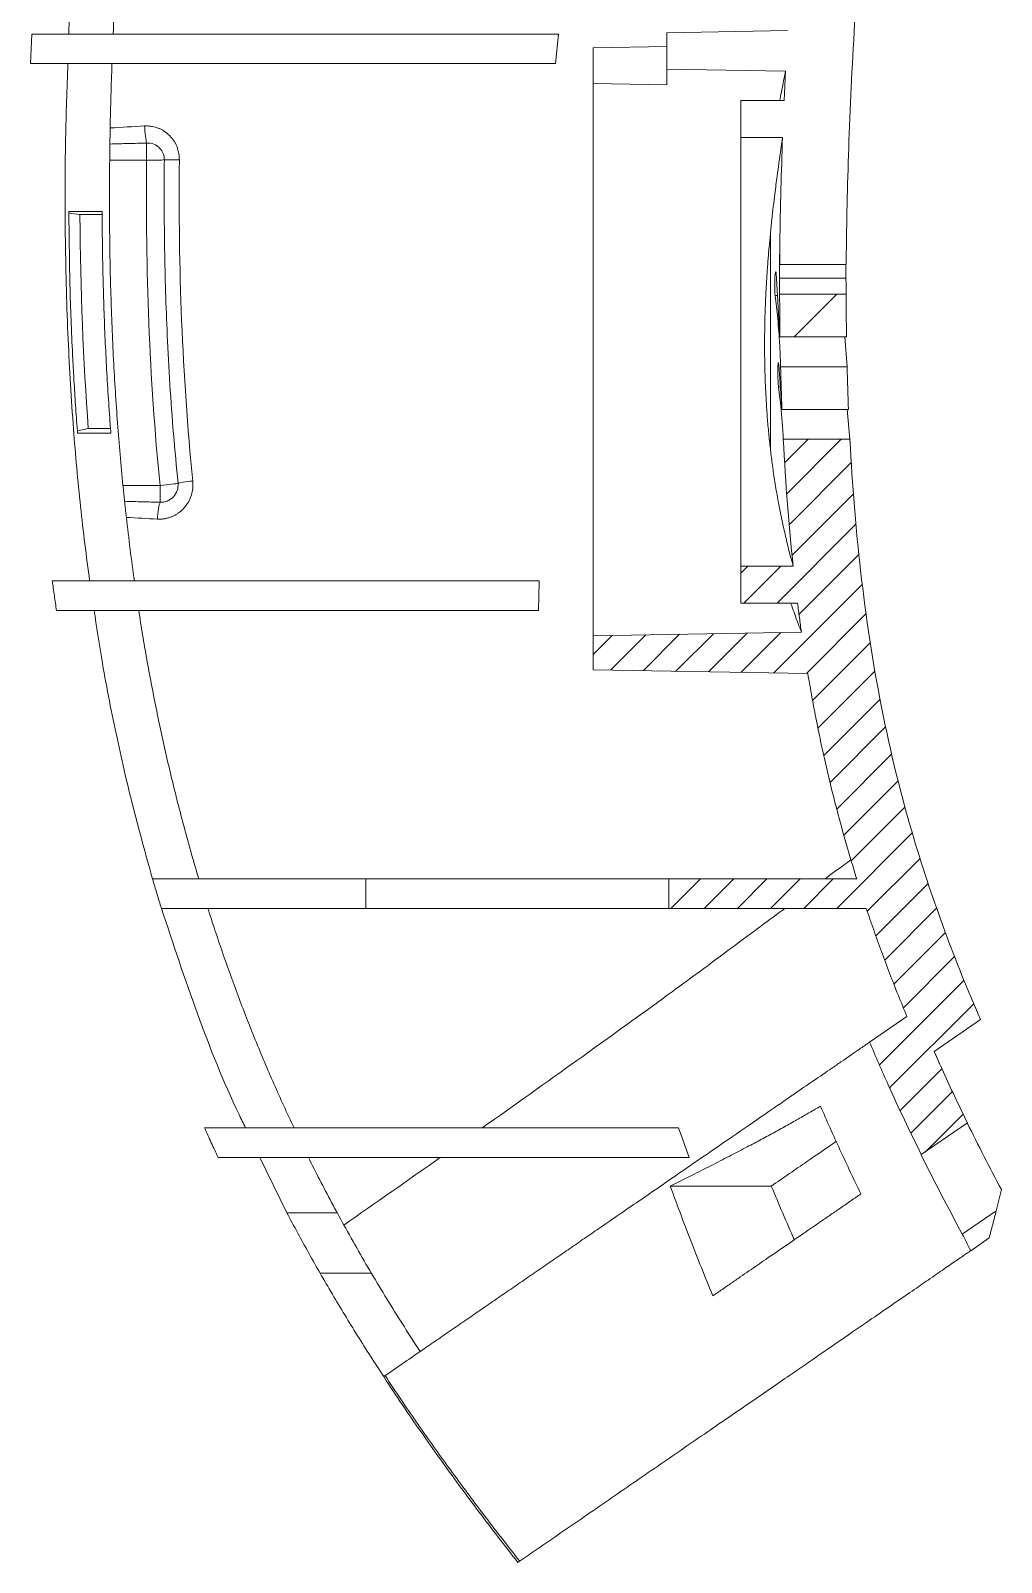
# Model space of a CAD drawing. Header units: inches. Extents: x 1631 to 3663, y 1126 to 1454.
# Drawn here: x 2324.76 to 2351.04, y 1245.87 to 1287.32 of the extents above; entities that cross this region are included whole.
import ezdxf

# ---------------------------------------------------------------- set-up
doc = ezdxf.new("R2010")
doc.units = ezdxf.units.IN
doc.header["$LTSCALE"] = 15

msp = doc.modelspace()

# ---------------------------------------------------------------- hatches: boundary and pattern name
at = {"linetype": 'Continuous', "lineweight": 0}
h = msp.add_hatch(dxfattribs=at)
h.set_pattern_fill('ANSI31', style=0)
h.set_pattern_definition([(45, (1333.3944, 778.8723), (-2.245064, 2.245064), [])])
edge = h.paths.add_edge_path(flags=0)
edge.add_spline(control_points=[(2345.035, 1280.184), (2345.035, 1279.791), (2345.039, 1279.406), (2345.044, 1279.029)], knot_values=[0, 0, 0, 0, 0.018403, 0.018403, 0.018403, 0.018403], weights=[1, 1, 1, 1], degree=3, periodic=0)
edge.add_line((2345.044, 1279.029), (2346.844, 1279.029))
edge.add_spline(control_points=[(2346.844, 1279.029), (2346.844, 1279.036), (2346.839, 1279.413), (2346.835, 1279.797), (2346.835, 1280.184)], knot_values=[0.275989, 0.275989, 0.275989, 0.275989, 0.276333, 0.294786, 0.294786, 0.294786, 0.294786], weights=[1, 1, 1, 1, 1], degree=3, periodic=0)
edge.add_line((2346.835, 1280.184), (2345.035, 1280.184))
h = msp.add_hatch(dxfattribs=at)
h.set_pattern_fill('ANSI31', color=4, scale=0.2, style=0)
edge = h.paths.add_edge_path(flags=0)
edge.add_line((2348.869, 1256.902), (2350.118, 1257.761))
edge.add_spline(control_points=[(2350.118, 1257.761), (2349.797, 1258.413), (2349.497, 1259.055), (2349.215, 1259.689)], knot_values=[0, 0, 0, 0, 1, 1, 1, 1], weights=[1, 1, 1, 1], degree=3, periodic=0)
edge.add_line((2349.215, 1259.689), (2350.473, 1260.555))
edge.add_spline(control_points=[(2350.473, 1260.555), (2349.779, 1262.144), (2349.182, 1263.746), (2348.688, 1265.396)], knot_values=[0.775108, 0.775108, 0.775108, 0.775108, 1, 1, 1, 1], weights=[1, 1, 1, 1], degree=3, periodic=0)
edge.add_spline(control_points=[(2348.688, 1265.396), (2348.322, 1266.618), (2347.74, 1268.993), (2347.209, 1272.499), (2347.002, 1275.001), (2346.936, 1276.258)], knot_values=[0, 0, 0, 0, 0.078952, 0.157904, 0.227433, 0.227433, 0.227433, 0.227433], weights=[1, 1, 1, 1, 1, 1], degree=3, periodic=0)
edge.add_line((2346.936, 1276.258), (2345.134, 1276.258))
edge.add_spline(control_points=[(2345.134, 1276.258), (2345.196, 1275.051), (2345.285, 1273.918), (2345.402, 1272.825)], knot_values=[0, 0, 0, 0, 0.064797, 0.064797, 0.064797, 0.064797], weights=[1, 1, 1, 1], degree=3, periodic=0)
edge.add_line((2345.402, 1272.825), (2343.983, 1272.825))
edge.add_line((2343.983, 1272.825), (2343.983, 1271.825))
edge.add_line((2343.983, 1271.825), (2345.519, 1271.825))
edge.add_spline(control_points=[(2345.519, 1271.825), (2345.552, 1271.56), (2345.588, 1271.298), (2345.624, 1271.04)], knot_values=[0, 0, 0, 0, 1, 1, 1, 1], weights=[1, 1, 1, 1], degree=3, periodic=0)
edge.add_line((2345.624, 1271.04), (2339.983, 1270.942))
edge.add_line((2339.983, 1270.942), (2339.983, 1270.025))
edge.add_line((2339.983, 1270.025), (2345.797, 1269.924))
edge.add_spline(control_points=[(2345.797, 1269.924), (2346.087, 1268.194), (2346.467, 1266.541), (2346.964, 1264.88)], knot_values=[0, 0, 0, 0, 1, 1, 1, 1], weights=[1, 1, 1, 1], degree=3, periodic=0)
edge.add_spline(control_points=[(2346.964, 1264.88), (2347.015, 1264.708), (2347.068, 1264.536), (2347.121, 1264.365)], knot_values=[0, 0, 0, 0, 0.022422, 0.022422, 0.022422, 0.022422], weights=[1, 1, 1, 1], degree=3, periodic=0)
edge.add_line((2347.121, 1264.365), (2342.034, 1264.365))
edge.add_line((2342.034, 1264.365), (2342.034, 1263.565))
edge.add_line((2342.034, 1263.565), (2347.381, 1263.565))
edge.add_spline(control_points=[(2347.381, 1263.565), (2347.706, 1262.597), (2348.072, 1261.622), (2348.48, 1260.64)], knot_values=[0, 0, 0, 0, 1, 1, 1, 1], weights=[1, 1, 1, 1], degree=3, periodic=0)
edge.add_line((2348.48, 1260.64), (2347.47, 1259.945))
edge.add_spline(control_points=[(2347.47, 1259.945), (2347.633, 1259.559), (2348.079, 1258.539), (2348.558, 1257.529), (2348.869, 1256.902)], knot_values=[0, 0, 0, 0, 0.051306, 0.135885, 0.135885, 0.135885, 0.135885], weights=[1, 1, 1, 1, 1], degree=3, periodic=0)

# ---------------------------------------------------------------- linework, layer by layer
at = {"color": 7, "linetype": 'Continuous', "lineweight": 15}
for p, q in [((2324.79, 1287.225), (2324.759, 1286.425)), ((2324.79, 1287.225), (2339.047, 1287.225)), ((2338.97, 1286.425), (2339.047, 1287.225)), ((2345.25, 1287.317), (2341.983, 1287.26)), ((2341.983, 1287.26), (2341.983, 1286.274)), ((2339.983, 1286.854), (2341.983, 1286.89)), ((2339.983, 1285.891), (2339.983, 1286.854)), ((2338.97, 1286.425), (2324.759, 1286.425)), ((2345.192, 1286.218), (2341.983, 1286.274)), ((2345.192, 1286.218), (2345.155, 1285.425)), ((2341.983, 1285.854), (2339.983, 1285.891)), ((2343.983, 1285.425), (2343.983, 1284.425)), ((2345.155, 1285.425), (2343.983, 1285.425)), ((2345.114, 1284.425), (2343.983, 1284.425)), ((2326.899, 1283.816), (2327.9, 1283.816)), ((2326.694, 1282.425), (2325.794, 1282.425)), ((2325.795, 1282.379), (2325.794, 1282.425)), ((2326.694, 1282.339), (2326.694, 1282.425)), ((2325.794, 1282.379), (2326.095, 1282.339)), ((2326.095, 1282.339), (2326.694, 1282.339)), ((2346.837, 1280.992), (2345.037, 1280.992)), ((2344.94, 1280.753), (2345.033, 1279.212)), ((2345.029, 1280.619), (2346.829, 1280.619)), ((2345.035, 1280.184), (2346.835, 1280.184)), ((2346.844, 1279.029), (2345.044, 1279.029)), ((2346.801, 1279.029), (2346.861, 1278.221)), ((2345.009, 1278.281), (2345.093, 1277.12)), ((2345.06, 1278.221), (2346.861, 1278.221)), ((2346.899, 1277.066), (2345.097, 1277.066)), ((2346.864, 1277.066), (2346.936, 1276.258)), ((2326.321, 1276.55), (2326.024, 1276.492)), ((2326.024, 1276.492), (2326.029, 1276.425)), ((2326.029, 1276.425), (2326.932, 1276.425)), ((2326.922, 1276.55), (2326.321, 1276.55)), ((2345.134, 1276.258), (2346.936, 1276.258)), ((2328.263, 1275.005), (2327.259, 1275.005)), ((2343.983, 1272.825), (2343.983, 1271.825)), ((2343.983, 1272.825), (2345.402, 1272.825)), ((2325.345, 1272.425), (2338.527, 1272.425)), ((2343.983, 1271.825), (2345.519, 1271.825)), ((2338.506, 1271.625), (2325.459, 1271.625)), ((2339.983, 1270.942), (2345.624, 1271.04)), ((2339.983, 1270.942), (2339.983, 1270.025)), ((2339.983, 1270.025), (2345.797, 1269.924)), ((2328.06, 1264.365), (2333.833, 1264.365)), ((2333.833, 1263.565), (2333.833, 1264.365)), ((2342.034, 1263.565), (2342.034, 1264.365)), ((2347.121, 1264.365), (2342.034, 1264.365)), ((2333.833, 1263.565), (2328.3, 1263.565)), ((2342.034, 1263.565), (2347.381, 1263.565)), ((2347.47, 1259.945), (2348.48, 1260.64)), ((2349.215, 1259.689), (2350.473, 1260.555)), ((2349.278, 1259.555), (2349.219, 1259.691)), ((2349.365, 1259.355), (2349.278, 1259.555)), ((2329.467, 1257.625), (2342.301, 1257.625)), ((2350.118, 1257.761), (2348.869, 1256.902)), ((2342.582, 1256.825), (2329.834, 1256.825)), ((2331.697, 1255.329), (2330.967, 1256.825)), ((2344.809, 1256.051), (2342.073, 1256.051)), ((2350.898, 1255.385), (2351.037, 1255.955)), ((2333.057, 1255.329), (2331.697, 1255.329)), ((2350.898, 1255.385), (2349.98, 1254.753)), ((2350.706, 1254.646), (2350.207, 1254.302)), ((2333.984, 1253.693), (2332.596, 1253.693)), ((2334.316, 1250.894), (2334.354, 1250.921)), ((2337.997, 1245.902), (2337.949, 1245.869))]:
    msp.add_line(p, q, dxfattribs=at)
at = {"color": 8, "linetype": 'Continuous', "lineweight": 15}
for p, q in [((2344.912, 1280.147), (2344.977, 1280.147)), ((2345.005, 1277.675), (2345.078, 1277.675))]:
    msp.add_line(p, q, dxfattribs=at)
at = {"color": 7, "linetype": 'Continuous', "lineweight": 15}
for points, knots in [([(2325.793, 1287.225), (2325.794, 1287.271), (2325.806, 1287.671), (2325.849, 1288.433), (2325.909, 1289.519), (2325.983, 1290.629), (2326.068, 1291.763), (2326.163, 1292.921), (2326.27, 1294.103), (2326.601, 1297.499), (2327.292, 1303.102), (2328.317, 1309.992), (2328.99, 1314.292), (2329.257, 1315.996)], [0, 0, 0, 0, 0.004742, 0.041408, 0.07892, 0.117284, 0.156503, 0.196583, 0.237524, 0.27933, 0.549592, 0.8215, 1, 1, 1, 1]), ([(2326.992, 1287.225), (2327.031, 1288.003), (2327.109, 1289.592), (2327.287, 1292.025), (2327.513, 1294.56), (2327.791, 1297.196), (2328.124, 1300.003), (2328.708, 1304.457), (2329.504, 1309.816), (2330.183, 1314.154), (2330.468, 1315.975)], [0, 0, 0, 0, 0.08057, 0.164748, 0.252567, 0.344039, 0.439153, 0.545307, 0.809117, 1, 1, 1, 1]), ([(2349.294, 1311.995), (2349.164, 1310.816), (2348.883, 1308.231), (2348.459, 1304.145), (2348.042, 1299.857), (2347.54, 1294.263), (2347.132, 1289.029), (2346.932, 1285.046), (2346.866, 1282.971), (2346.844, 1281.818), (2346.838, 1281.174), (2346.837, 1280.992)], [0.3074219, 0.3074219, 0.3074219, 0.3074219, 0.3427984, 0.3846121, 0.4264257, 0.4682394, 0.5518667, 0.5936804, 0.6145872, 0.6354941, 0.6438808, 0.6438808, 0.6438808, 0.6438808]), ([(2326.356, 1272.425), (2326.27, 1273.095), (2326.093, 1274.463), (2325.901, 1276.642), (2325.757, 1279.04), (2325.687, 1281.658), (2325.687, 1284.148), (2325.744, 1285.746), (2325.768, 1286.425)], [0, 0, 0, 0, 0.144563, 0.294918, 0.467863, 0.658175, 0.854813, 1, 1, 1, 1]), ([(2341.983, 1285.854), (2341.983, 1285.884), (2341.983, 1285.944), (2341.983, 1286.022), (2341.983, 1286.089), (2341.983, 1286.146), (2341.983, 1286.193), (2341.983, 1286.229), (2341.983, 1286.255), (2341.983, 1286.271), (2341.983, 1286.273), (2341.983, 1286.274)], [0, 0, 0, 0, 0.111826, 0.223117, 0.334024, 0.4447, 0.5553, 0.665976, 0.776883, 0.888174, 1, 1, 1, 1]), ([(2345.192, 1286.218), (2345.186, 1286.189), (2345.175, 1286.13), (2345.111, 1285.801), (2345.053, 1285.502), (2345.038, 1285.425)], [0, 0, 0, 0, 0.4245, 0.853689, 1, 1, 1, 1]), ([(2339.983, 1270.942), (2339.983, 1270.943), (2339.983, 1270.945), (2339.983, 1270.962), (2339.983, 1270.989), (2339.983, 1271.027), (2339.983, 1271.076), (2339.983, 1271.135), (2339.983, 1271.206), (2339.983, 1271.288), (2339.983, 1271.422), (2339.983, 1271.631), (2339.983, 1271.949), (2339.983, 1272.324), (2339.983, 1272.895), (2339.983, 1273.728), (2339.983, 1274.87), (2339.983, 1276.091), (2339.983, 1277.352), (2339.983, 1278.649), (2339.983, 1279.98), (2339.983, 1281.312), (2339.983, 1282.577), (2339.983, 1283.525), (2339.983, 1284.195), (2339.983, 1284.644), (2339.983, 1285.042), (2339.983, 1285.345), (2339.983, 1285.574), (2339.983, 1285.746), (2339.983, 1285.843), (2339.983, 1285.891)], [0, 0, 0, 0, 0.013546, 0.027025, 0.040456, 0.053859, 0.067252, 0.080655, 0.094089, 0.107571, 0.121122, 0.153103, 0.185109, 0.217624, 0.250163, 0.315149, 0.379071, 0.440965, 0.500047, 0.559129, 0.621023, 0.684945, 0.749931, 0.814917, 0.846899, 0.878904, 0.909869, 0.940857, 0.960576, 0.98027, 1, 1, 1, 1]), ([(2326.904, 1284.248), (2326.905, 1284.26), (2326.905, 1284.285), (2326.906, 1284.329), (2326.907, 1284.379), (2326.908, 1284.453), (2326.91, 1284.554), (2326.911, 1284.64), (2326.912, 1284.684)], [0, 0, 0, 0, 0.126538, 0.250852, 0.375044, 0.501225, 0.750038, 1, 1, 1, 1]), ([(2328.785, 1283.822), (2328.784, 1283.856), (2328.782, 1283.923), (2328.766, 1284.013), (2328.744, 1284.103), (2328.718, 1284.186), (2328.682, 1284.267), (2328.637, 1284.34), (2328.583, 1284.41), (2328.495, 1284.5), (2328.404, 1284.58), (2328.306, 1284.641), (2328.224, 1284.678), (2328.141, 1284.705), (2328.047, 1284.725), (2327.952, 1284.739), (2327.879, 1284.738), (2327.843, 1284.737)], [0, 0, 0, 0, 0.068241, 0.136362, 0.185411, 0.25558, 0.313026, 0.364918, 0.429094, 0.492995, 0.620325, 0.675774, 0.728587, 0.804644, 0.852194, 0.926076, 1, 1, 1, 1]), ([(2327.9, 1284.276), (2327.888, 1284.315), (2327.876, 1284.381), (2327.855, 1284.548), (2327.847, 1284.647), (2327.843, 1284.737)], [0, 0, 0, 0, 0.5, 0.5, 1, 1, 1, 1]), ([(2326.899, 1283.816), (2326.899, 1283.837), (2326.9, 1283.88), (2326.9, 1283.943), (2326.901, 1284.005), (2326.902, 1284.082), (2326.903, 1284.172), (2326.904, 1284.223), (2326.904, 1284.248)], [0, 0, 0, 0, 0.126137, 0.250207, 0.37432, 0.500582, 0.750294, 1, 1, 1, 1]), ([(2326.904, 1284.248), (2327.07, 1284.253), (2327.402, 1284.262), (2327.734, 1284.271), (2327.9, 1284.276)], [0, 0, 0, 0, 0.499498, 1, 1, 1, 1]), ([(2327.9, 1283.816), (2327.9, 1283.839), (2327.9, 1283.89), (2327.9, 1283.969), (2327.899, 1284.054), (2327.9, 1284.138), (2327.9, 1284.218), (2327.9, 1284.256), (2327.9, 1284.276)], [0, 0, 0, 0, 0.12466, 0.266125, 0.424399, 0.59948, 0.791355, 1, 1, 1, 1]), ([(2343.983, 1278.625), (2343.983, 1278.696), (2343.983, 1278.838), (2343.983, 1279.05), (2343.983, 1279.261), (2343.983, 1279.471), (2343.983, 1279.796), (2343.983, 1280.23), (2343.983, 1280.771), (2343.983, 1281.298), (2343.983, 1281.98), (2343.983, 1282.756), (2343.983, 1283.386), (2343.983, 1283.784), (2343.983, 1284.024), (2343.983, 1284.208), (2343.983, 1284.321), (2343.983, 1284.386), (2343.983, 1284.419), (2343.983, 1284.423), (2343.983, 1284.425)], [0, 0, 0, 0, 0.023335, 0.046628, 0.069909, 0.093211, 0.116565, 0.1783, 0.240092, 0.304401, 0.368768, 0.500006, 0.631244, 0.695553, 0.75992, 0.821655, 0.883447, 0.922296, 0.961099, 1, 1, 1, 1]), ([(2345.114, 1284.425), (2345.114, 1284.424), (2345.114, 1284.423), (2345.111, 1284.408), (2345.108, 1284.385), (2345.103, 1284.352), (2345.097, 1284.309), (2345.089, 1284.256), (2345.08, 1284.193), (2345.069, 1284.12), (2345.057, 1284.037), (2345.044, 1283.943), (2345.029, 1283.839), (2345.005, 1283.662), (2344.964, 1283.367), (2344.912, 1282.968), (2344.863, 1282.563), (2344.823, 1282.205), (2344.796, 1281.947), (2344.783, 1281.818)], [0, 0, 0, 0, 0.040133, 0.080584, 0.121353, 0.162444, 0.203856, 0.245592, 0.287653, 0.330039, 0.372752, 0.415794, 0.459165, 0.502867, 0.617595, 0.753029, 0.83535, 0.917674, 1, 1, 1, 1]), ([(2345.037, 1280.992), (2345.038, 1281.182), (2345.044, 1281.841), (2345.065, 1282.961), (2345.096, 1283.949), (2345.114, 1284.425)], [0.3072387, 0.3072387, 0.3072387, 0.3072387, 0.31580863, 0.33671547, 0.35520685, 0.35520685, 0.35520685, 0.35520685]), ([(2327.259, 1275.005), (2327.232, 1275.285), (2327.179, 1275.848), (2327.111, 1276.697), (2327.051, 1277.555), (2327.001, 1278.422), (2326.961, 1279.298), (2326.93, 1280.184), (2326.907, 1281.079), (2326.895, 1281.983), (2326.891, 1282.896), (2326.896, 1283.508), (2326.899, 1283.816)], [0, 0, 0, 0, 0.095604, 0.192152, 0.289655, 0.388128, 0.487583, 0.588032, 0.689487, 0.791959, 0.89546, 1, 1, 1, 1]), ([(2328.379, 1283.817), (2328.372, 1283.817), (2328.354, 1283.817), (2328.3, 1283.816), (2328.195, 1283.814), (2328.088, 1283.815), (2328.028, 1283.815)], [0, 0, 0, 0, 0.122697, 0.33055, 0.623172, 1, 1, 1, 1]), ([(2328.379, 1283.817), (2328.376, 1283.483), (2328.372, 1282.881), (2328.377, 1282.079), (2328.388, 1281.223), (2328.411, 1280.246), (2328.456, 1279.022), (2328.526, 1277.742), (2328.621, 1276.404), (2328.706, 1275.515), (2328.749, 1275.07)], [0, 0, 0, 0, 0.114524, 0.206077, 0.274652, 0.40769, 0.540741, 0.69378, 0.846866, 1, 1, 1, 1]), ([(2328.379, 1283.817), (2328.404, 1283.819), (2328.457, 1283.821), (2328.604, 1283.823), (2328.696, 1283.823), (2328.785, 1283.822)], [0, 0, 0, 0, 0.5, 0.5, 1, 1, 1, 1]), ([(2326.024, 1276.492), (2326.006, 1276.725), (2325.973, 1277.173), (2325.933, 1277.818), (2325.876, 1278.859), (2325.816, 1280.373), (2325.802, 1281.691), (2325.795, 1282.379)], [0, 0, 0, 0, 0.118988, 0.228724, 0.329143, 0.649819, 1, 1, 1, 1]), ([(2326.694, 1282.31), (2326.697, 1282.026), (2326.701, 1281.461), (2326.718, 1280.619), (2326.742, 1279.786), (2326.775, 1278.963), (2326.815, 1278.15), (2326.863, 1277.346), (2326.902, 1276.814), (2326.922, 1276.55)], [0, 0, 0, 0, 0.147721, 0.293796, 0.43824, 0.581068, 0.722293, 0.861932, 1, 1, 1, 1]), ([(2344.628, 1278.625), (2344.627, 1278.706), (2344.627, 1278.867), (2344.629, 1279.109), (2344.632, 1279.349), (2344.638, 1279.589), (2344.646, 1279.827), (2344.656, 1280.065), (2344.67, 1280.357), (2344.69, 1280.7), (2344.718, 1281.087), (2344.749, 1281.462), (2344.772, 1281.699), (2344.783, 1281.818)], [0, 0, 0, 0, 0.0715369, 0.1429452, 0.2143407, 0.2858484, 0.3575932, 0.429699, 0.5022884, 0.6268295, 0.7509486, 0.8751643, 1, 1, 1, 1]), ([(2344.783, 1281.818), (2344.783, 1281.697), (2344.783, 1281.457), (2344.783, 1281.095), (2344.783, 1280.734), (2344.783, 1280.258), (2344.783, 1279.672), (2344.783, 1278.97), (2344.783, 1278.26), (2344.783, 1277.529), (2344.783, 1276.775), (2344.783, 1276.268), (2344.783, 1276.01)], [0, 0, 0, 0, 0.062524, 0.12467, 0.186501, 0.248081, 0.36843, 0.486263, 0.607112, 0.732965, 0.863905, 1, 1, 1, 1]), ([(2345.03, 1281.098), (2345.03, 1281.113), (2345.031, 1281.144), (2345.032, 1281.184), (2345.033, 1281.217), (2345.034, 1281.244), (2345.034, 1281.255), (2345.034, 1281.261)], [0, 0, 0, 0, 0.199996, 0.399995, 0.599994, 0.799996, 1, 1, 1, 1]), ([(2345.037, 1281.226), (2345.037, 1281.247), (2345.037, 1281.275), (2345.036, 1281.268), (2345.036, 1281.267)], [0, 0, 0, 0, 0.751633, 1, 1, 1, 1]), ([(2344.912, 1280.147), (2344.911, 1280.158), (2344.909, 1280.179), (2344.906, 1280.22), (2344.903, 1280.267), (2344.902, 1280.317), (2344.9, 1280.371), (2344.9, 1280.425), (2344.9, 1280.479), (2344.901, 1280.531), (2344.902, 1280.581), (2344.905, 1280.651), (2344.914, 1280.757), (2344.925, 1280.811), (2344.935, 1280.793), (2344.939, 1280.766), (2344.94, 1280.753)], [0, 0, 0, 0, 0.053997, 0.107169, 0.15952, 0.211057, 0.261784, 0.311709, 0.360837, 0.409176, 0.456731, 0.503512, 0.622028, 0.832757, 0.921863, 1, 1, 1, 1]), ([(2345.029, 1280.619), (2345.029, 1280.63), (2345.029, 1280.651), (2345.028, 1280.692), (2345.028, 1280.738), (2345.028, 1280.789), (2345.028, 1280.842), (2345.028, 1280.896), (2345.028, 1280.95), (2345.029, 1281.002), (2345.029, 1281.052), (2345.03, 1281.082), (2345.03, 1281.098)], [0, 0, 0, 0, 0.107003, 0.212449, 0.316338, 0.418669, 0.519445, 0.618665, 0.716329, 0.81244, 0.906996, 1, 1, 1, 1]), ([(2346.829, 1280.992), (2346.829, 1280.987), (2346.828, 1280.939), (2346.828, 1280.861), (2346.828, 1280.775), (2346.828, 1280.714), (2346.829, 1280.66), (2346.829, 1280.633), (2346.829, 1280.619)], [0, 0, 0, 0, 0.0402765, 0.3475063, 0.5062278, 0.6678868, 0.8324761, 1, 1, 1, 1]), ([(2344.912, 1280.147), (2344.925, 1280.049), (2344.952, 1279.841), (2344.985, 1279.515), (2345.018, 1279.127), (2345.045, 1278.693), (2345.055, 1278.377), (2345.06, 1278.221)], [0, 0, 0, 0, 0.153578, 0.323464, 0.50885, 0.757297, 1, 1, 1, 1]), ([(2346.835, 1280.184), (2346.835, 1279.797), (2346.839, 1279.413), (2346.844, 1279.036), (2346.844, 1279.029)], [0.27598925, 0.27598925, 0.27598925, 0.27598925, 0.29444318, 0.29478648, 0.29478648, 0.29478648, 0.29478648]), ([(2343.983, 1272.825), (2343.983, 1272.826), (2343.983, 1272.828), (2343.983, 1272.84), (2343.983, 1272.859), (2343.983, 1272.886), (2343.983, 1272.94), (2343.983, 1273.042), (2343.983, 1273.227), (2343.983, 1273.466), (2343.983, 1273.865), (2343.983, 1274.495), (2343.983, 1275.271), (2343.983, 1275.953), (2343.983, 1276.479), (2343.983, 1277.02), (2343.983, 1277.5), (2343.983, 1277.919), (2343.983, 1278.271), (2343.983, 1278.507), (2343.983, 1278.625)], [0, 0, 0, 0, 0.023335, 0.046628, 0.069909, 0.093211, 0.116565, 0.1783, 0.240092, 0.304401, 0.368768, 0.500006, 0.631244, 0.695552, 0.759919, 0.821654, 0.883446, 0.922309, 0.961112, 1, 1, 1, 1]), ([(2344.783, 1276.01), (2344.775, 1276.078), (2344.76, 1276.214), (2344.739, 1276.422), (2344.719, 1276.633), (2344.701, 1276.848), (2344.685, 1277.066), (2344.667, 1277.359), (2344.648, 1277.728), (2344.633, 1278.175), (2344.629, 1278.475), (2344.628, 1278.625)], [0, 0, 0, 0, 0.083979, 0.167734, 0.251403, 0.335121, 0.419021, 0.503235, 0.668881, 0.834165, 1, 1, 1, 1]), ([(2345.009, 1278.281), (2345.008, 1278.288), (2345.006, 1278.303), (2345.004, 1278.318), (2345.001, 1278.328), (2344.997, 1278.329), (2344.993, 1278.314), (2344.988, 1278.263), (2344.985, 1278.158), (2344.985, 1278.028), (2344.988, 1277.912), (2344.992, 1277.826), (2344.996, 1277.766), (2345.001, 1277.714), (2345.004, 1277.688), (2345.005, 1277.675)], [0, 0, 0, 0, 0.042638, 0.085017, 0.127901, 0.190227, 0.252879, 0.375623, 0.498931, 0.622176, 0.745344, 0.808694, 0.871581, 0.935834, 1, 1, 1, 1]), ([(2345.005, 1277.675), (2345.018, 1277.571), (2345.048, 1277.335), (2345.086, 1276.952), (2345.116, 1276.584), (2345.129, 1276.347), (2345.134, 1276.258)], [0, 0, 0, 0, 0.221119, 0.5, 0.811219, 1, 1, 1, 1]), ([(2326.932, 1276.425), (2326.931, 1276.431), (2326.93, 1276.443), (2326.925, 1276.467), (2326.928, 1276.494), (2326.926, 1276.523), (2326.923, 1276.541), (2326.922, 1276.55)], [0, 0, 0, 0, 0.143685, 0.28737, 0.57316, 0.786786, 1, 1, 1, 1]), ([(2346.936, 1276.258), (2347.002, 1275.001), (2347.209, 1272.499), (2347.74, 1268.993), (2348.322, 1266.618), (2348.688, 1265.396)], [-0.0000002, -0.0000002, -0.0000002, -0.0000002, 0.0695286, 0.1484808, 0.2274332, 0.2274332, 0.2274332, 0.2274332]), ([(2344.783, 1276.01), (2344.791, 1275.944), (2344.807, 1275.807), (2344.834, 1275.6), (2344.864, 1275.382), (2344.898, 1275.157), (2344.935, 1274.925), (2344.979, 1274.672), (2345.028, 1274.408), (2345.082, 1274.142), (2345.134, 1273.898), (2345.203, 1273.594), (2345.278, 1273.284), (2345.338, 1273.06), (2345.371, 1272.938), (2345.389, 1272.873), (2345.4, 1272.833), (2345.402, 1272.828), (2345.402, 1272.825)], [0, 0, 0, 0, 0.03481, 0.072428, 0.112856, 0.156093, 0.20214, 0.250999, 0.313972, 0.376953, 0.440167, 0.502368, 0.635591, 0.756221, 0.818396, 0.879738, 0.940266, 1, 1, 1, 1]), ([(2327.302, 1274.581), (2327.301, 1274.592), (2327.299, 1274.613), (2327.295, 1274.655), (2327.29, 1274.702), (2327.282, 1274.773), (2327.272, 1274.874), (2327.263, 1274.962), (2327.259, 1275.005)], [0, 0, 0, 0, 0.125916, 0.249733, 0.373687, 0.500014, 0.75011, 1, 1, 1, 1]), ([(2328.193, 1274.1), (2328.227, 1274.099), (2328.292, 1274.098), (2328.387, 1274.109), (2328.476, 1274.129), (2328.558, 1274.156), (2328.633, 1274.188), (2328.701, 1274.225), (2328.762, 1274.265), (2328.816, 1274.307), (2328.864, 1274.349), (2328.957, 1274.444), (2329.057, 1274.593), (2329.128, 1274.792), (2329.159, 1274.964), (2329.153, 1275.075), (2329.15, 1275.13)], [0, 0, 0, 0, 0.063181, 0.123432, 0.180769, 0.235197, 0.286724, 0.335346, 0.381054, 0.423842, 0.463706, 0.500632, 0.674765, 0.792763, 0.896397, 1, 1, 1, 1]), ([(2328.749, 1275.07), (2328.762, 1274.937), (2328.716, 1274.798), (2328.532, 1274.602), (2328.396, 1274.548), (2328.263, 1274.554)], [0, 0, 0, 0, 0.5, 0.5, 1, 1, 1, 1]), ([(2328.263, 1275.005), (2328.375, 1275.017), (2328.487, 1275.03), (2328.662, 1275.053), (2328.725, 1275.063), (2328.749, 1275.07)], [0, 0, 0, 0, 0.5, 0.5, 1, 1, 1, 1]), ([(2328.263, 1274.554), (2328.263, 1274.562), (2328.263, 1274.579), (2328.263, 1274.615), (2328.263, 1274.664), (2328.264, 1274.728), (2328.263, 1274.808), (2328.263, 1274.901), (2328.263, 1274.97), (2328.263, 1275.005)], [0, 0, 0, 0, 0.106095, 0.224395, 0.354942, 0.49777, 0.652896, 0.820318, 1, 1, 1, 1]), ([(2328.749, 1275.07), (2328.768, 1275.076), (2328.818, 1275.086), (2328.964, 1275.108), (2329.059, 1275.12), (2329.15, 1275.13)], [0, 0, 0, 0, 0.5, 0.5, 1, 1, 1, 1]), ([(2328.263, 1274.554), (2328.103, 1274.559), (2327.783, 1274.567), (2327.463, 1274.576), (2327.302, 1274.581)], [0, 0, 0, 0, 0.498305, 1, 1, 1, 1]), ([(2327.35, 1274.147), (2327.347, 1274.169), (2327.342, 1274.214), (2327.335, 1274.28), (2327.328, 1274.343), (2327.319, 1274.421), (2327.31, 1274.51), (2327.305, 1274.557), (2327.302, 1274.581)], [0, 0, 0, 0, 0.126128, 0.250148, 0.374256, 0.500645, 0.750441, 1, 1, 1, 1]), ([(2328.193, 1274.1), (2328.198, 1274.194), (2328.208, 1274.295), (2328.233, 1274.462), (2328.249, 1274.523), (2328.263, 1274.554)], [0, 0, 0, 0, 0.5, 0.5, 1, 1, 1, 1]), ([(2327.567, 1272.425), (2327.528, 1272.711), (2327.45, 1273.284), (2327.383, 1273.859), (2327.35, 1274.147)], [0, 0, 0, 0, 0.4986379, 1, 1, 1, 1]), ([(2338.506, 1271.625), (2338.509, 1271.701), (2338.513, 1271.853), (2338.517, 1272.119), (2338.523, 1272.31), (2338.527, 1272.425)], [0, 0, 0, 0, 0.283832, 0.568893, 1, 1, 1, 1]), ([(2345.337, 1271.825), (2345.346, 1271.801), (2345.384, 1271.689), (2345.443, 1271.521), (2345.509, 1271.341), (2345.568, 1271.184), (2345.615, 1271.065), (2345.621, 1271.048), (2345.624, 1271.04)], [0, 0, 0, 0, 0.048299, 0.21746, 0.380453, 0.537357, 0.770934, 1, 1, 1, 1]), ([(2345.519, 1271.825), (2345.536, 1271.694), (2345.569, 1271.432), (2345.606, 1271.17), (2345.624, 1271.04)], [0, 0, 0, 0, 0.5028599, 1, 1, 1, 1]), ([(2328.06, 1264.365), (2327.878, 1265.014), (2327.513, 1266.317), (2327.061, 1268.305), (2326.712, 1270.076), (2326.545, 1271.189), (2326.479, 1271.625)], [0, 0, 0, 0, 0.271957, 0.546089, 0.822219, 1, 1, 1, 1]), ([(2329.31, 1264.365), (2329.246, 1264.585), (2329.116, 1265.025), (2328.933, 1265.686), (2328.759, 1266.347), (2328.594, 1267.009), (2328.438, 1267.67), (2328.291, 1268.331), (2328.153, 1268.992), (2328.023, 1269.651), (2327.902, 1270.31), (2327.789, 1270.968), (2327.72, 1271.406), (2327.685, 1271.625)], [0, 0, 0, 0, 0.092491, 0.18469, 0.276589, 0.368176, 0.459444, 0.550382, 0.640981, 0.731236, 0.821153, 0.910739, 1, 1, 1, 1]), ([(2345.797, 1269.924), (2345.834, 1269.709), (2345.908, 1269.28), (2346.03, 1268.642), (2346.159, 1268.011), (2346.346, 1267.172), (2346.603, 1266.126), (2346.843, 1265.295), (2346.964, 1264.88)], [0, 0, 0, 0, 0.1264309, 0.2517965, 0.3761253, 0.4994466, 0.7494217, 1, 1, 1, 1]), ([(2328.06, 1264.365), (2328.099, 1264.232), (2328.177, 1263.964), (2328.259, 1263.698), (2328.3, 1263.565)], [0, 0, 0, 0, 0.500578, 1, 1, 1, 1]), ([(2333.833, 1264.365), (2333.955, 1264.365), (2334.2, 1264.365), (2334.559, 1264.365), (2334.912, 1264.365), (2335.257, 1264.365), (2335.597, 1264.365), (2335.929, 1264.365), (2336.254, 1264.365), (2336.573, 1264.365), (2336.885, 1264.365), (2337.612, 1264.365), (2338.672, 1264.365), (2339.886, 1264.365), (2340.85, 1264.365), (2341.386, 1264.365), (2341.665, 1264.365), (2341.8, 1264.365), (2341.905, 1264.365), (2341.979, 1264.365), (2342.026, 1264.365), (2342.032, 1264.365), (2342.034, 1264.365)], [0, 0, 0, 0, 0.024685, 0.049308, 0.073885, 0.098432, 0.122963, 0.147495, 0.172043, 0.196623, 0.22125, 0.245941, 0.372959, 0.500006, 0.627024, 0.754071, 0.795171, 0.836131, 0.877021, 0.917914, 0.958883, 1, 1, 1, 1]), ([(2330.577, 1257.625), (2330.518, 1257.746), (2330.025, 1258.748), (2329.242, 1260.725), (2328.616, 1262.612), (2328.3, 1263.565)], [0, 0, 0, 0, 0.063284, 0.52693, 1, 1, 1, 1]), ([(2331.889, 1257.625), (2331.796, 1257.824), (2331.611, 1258.219), (2331.344, 1258.815), (2331.087, 1259.41), (2330.84, 1260.006), (2330.603, 1260.601), (2330.375, 1261.196), (2330.157, 1261.79), (2329.948, 1262.382), (2329.748, 1262.974), (2329.621, 1263.369), (2329.557, 1263.565)], [0, 0, 0, 0, 0.1029139, 0.205153, 0.3067579, 0.4077409, 0.5080922, 0.6078013, 0.7068575, 0.80525, 0.9029678, 1, 1, 1, 1]), ([(2342.034, 1263.565), (2342.033, 1263.565), (2342.031, 1263.565), (2342.015, 1263.565), (2341.988, 1263.565), (2341.95, 1263.565), (2341.902, 1263.565), (2341.842, 1263.565), (2341.772, 1263.565), (2341.692, 1263.565), (2341.6, 1263.565), (2341.356, 1263.565), (2340.85, 1263.565), (2339.886, 1263.565), (2338.672, 1263.565), (2337.549, 1263.565), (2336.681, 1263.565), (2336.149, 1263.565), (2335.599, 1263.565), (2335.029, 1263.565), (2334.442, 1263.565), (2334.036, 1263.565), (2333.833, 1263.565)], [0, 0, 0, 0, 0.024682, 0.049303, 0.073879, 0.098424, 0.122955, 0.147488, 0.172037, 0.196618, 0.221248, 0.24594, 0.372958, 0.500006, 0.627024, 0.754071, 0.795175, 0.836137, 0.877028, 0.917921, 0.958887, 1, 1, 1, 1]), ([(2345.178, 1263.565), (2344.776, 1263.268), (2344.3, 1262.916), (2343.198, 1262.099), (2342.567, 1261.633), (2341.152, 1260.601), (2340.371, 1260.039), (2338.727, 1258.862), (2337.862, 1258.247), (2336.983, 1257.625)], [0, 0, 0, 0, 0.25, 0.25, 0.5, 0.5, 0.75, 0.75, 1, 1, 1, 1]), ([(2347.381, 1263.565), (2347.447, 1263.371), (2347.58, 1262.981), (2347.79, 1262.398), (2348.01, 1261.813), (2348.239, 1261.226), (2348.4, 1260.836), (2348.48, 1260.64)], [0, 0, 0, 0, 0.196881, 0.395281, 0.595242, 0.796802, 1, 1, 1, 1]), ([(2334.354, 1250.921), (2334.475, 1251.004), (2334.719, 1251.172), (2335.088, 1251.426), (2335.464, 1251.685), (2335.846, 1251.947), (2336.233, 1252.213), (2336.624, 1252.482), (2337.018, 1252.754), (2337.415, 1253.027), (2337.814, 1253.301), (2338.213, 1253.576), (2338.613, 1253.851), (2339.011, 1254.125), (2339.407, 1254.398), (2339.801, 1254.669), (2340.466, 1255.126), (2341.386, 1255.759), (2342.418, 1256.469), (2343.36, 1257.117), (2344.24, 1257.723), (2344.936, 1258.202), (2345.507, 1258.595), (2345.987, 1258.925), (2346.394, 1259.204), (2346.843, 1259.514), (2347.139, 1259.717), (2347.332, 1259.851), (2347.417, 1259.909), (2347.463, 1259.94), (2347.468, 1259.944), (2347.47, 1259.945)], [0, 0, 0, 0, 0.016922, 0.034218, 0.051865, 0.069837, 0.088107, 0.106647, 0.125431, 0.144431, 0.163618, 0.182965, 0.202443, 0.222025, 0.241682, 0.261389, 0.28112, 0.34253, 0.40446, 0.449718, 0.506269, 0.570731, 0.601507, 0.650667, 0.710183, 0.746725, 0.846852, 0.892055, 0.932721, 0.968702, 1, 1, 1, 1]), ([(2348.869, 1256.902), (2348.558, 1257.529), (2348.079, 1258.539), (2347.633, 1259.559), (2347.47, 1259.945)], [0.665421, 0.665421, 0.665421, 0.665421, 0.75, 0.8013057, 0.8013057, 0.8013057, 0.8013057]), ([(2350.118, 1257.761), (2350.013, 1257.977), (2349.804, 1258.406), (2349.503, 1259.049), (2349.311, 1259.477), (2349.215, 1259.689)], [0, 0, 0, 0, 0.338419, 0.671733, 1, 1, 1, 1]), ([(2346.139, 1258.214), (2346.091, 1258.186), (2345.997, 1258.13), (2345.847, 1258.043), (2345.694, 1257.954), (2345.535, 1257.864), (2345.373, 1257.772), (2345.206, 1257.679), (2345.035, 1257.584), (2344.861, 1257.488), (2344.682, 1257.391), (2344.434, 1257.257), (2344.1, 1257.081), (2343.661, 1256.852), (2343.176, 1256.604), (2342.646, 1256.336), (2342.267, 1256.147), (2342.073, 1256.051)], [0, 0, 0, 0, 0.052791, 0.104485, 0.155114, 0.204755, 0.253485, 0.301381, 0.348513, 0.394946, 0.440742, 0.48596, 0.579571, 0.677144, 0.779463, 0.887127, 1, 1, 1, 1]), ([(2347.237, 1255.84), (2347.14, 1256.04), (2346.947, 1256.437), (2346.668, 1257.032), (2346.398, 1257.623), (2346.225, 1258.018), (2346.139, 1258.214)], [0, 0, 0, 0, 0.254621, 0.506141, 0.754589, 1, 1, 1, 1]), ([(2342.582, 1256.825), (2342.534, 1256.959), (2342.439, 1257.225), (2342.347, 1257.492), (2342.301, 1257.625)], [0, 0, 0, 0, 0.501873, 1, 1, 1, 1]), ([(2346.577, 1257.266), (2346.317, 1257.088), (2345.781, 1256.72), (2345.139, 1256.278), (2344.809, 1256.051)], [0, 0, 0, 0, 0.485804, 1, 1, 1, 1]), ([(2333.238, 1254.997), (2333.127, 1255.201), (2332.905, 1255.606), (2332.585, 1256.216), (2332.38, 1256.623), (2332.278, 1256.825)], [0, 0, 0, 0, 0.337511, 0.670791, 1, 1, 1, 1]), ([(2343.225, 1253.079), (2343.121, 1253.335), (2342.916, 1253.839), (2342.622, 1254.59), (2342.34, 1255.325), (2342.161, 1255.811), (2342.073, 1256.051)], [0, 0, 0, 0, 0.259439, 0.51257, 0.759417, 1, 1, 1, 1]), ([(2344.809, 1256.051), (2344.912, 1255.806), (2345.115, 1255.32), (2345.327, 1254.837), (2345.432, 1254.598)], [0, 0, 0, 0, 0.504666, 1, 1, 1, 1]), ([(2343.225, 1253.079), (2343.309, 1253.137), (2343.478, 1253.253), (2343.726, 1253.424), (2343.968, 1253.591), (2344.204, 1253.753), (2344.434, 1253.912), (2344.775, 1254.146), (2345.282, 1254.494), (2345.776, 1254.834), (2346.168, 1255.104), (2346.434, 1255.288), (2346.705, 1255.474), (2346.979, 1255.663), (2347.149, 1255.779), (2347.237, 1255.84)], [0, 0, 0, 0, 0.0505476, 0.1007549, 0.1505822, 0.1999771, 0.2488883, 0.2972674, 0.4212477, 0.5908715, 0.6591738, 0.7338194, 0.815153, 0.9036682, 1, 1, 1, 1]), ([(2332.596, 1253.693), (2332.493, 1253.874), (2332.288, 1254.234), (2331.988, 1254.78), (2331.794, 1255.146), (2331.697, 1255.329)], [0, 0, 0, 0, 0.3336702, 0.6669645, 1, 1, 1, 1]), ([(2350.706, 1254.646), (2350.738, 1254.768), (2350.803, 1255.014), (2350.866, 1255.261), (2350.898, 1255.385)], [0, 0, 0, 0, 0.496123, 1, 1, 1, 1]), ([(2335.303, 1251.574), (2335.16, 1251.795), (2334.873, 1252.238), (2334.453, 1252.912), (2334.039, 1253.596), (2333.632, 1254.291), (2333.37, 1254.761), (2333.238, 1254.997)], [0, 0, 0, 0, 0.197456, 0.396079, 0.595969, 0.797235, 1, 1, 1, 1]), ([(2349.98, 1254.753), (2350.018, 1254.678), (2350.094, 1254.529), (2350.169, 1254.378), (2350.207, 1254.302)], [0, 0, 0, 0, 0.49948, 1, 1, 1, 1]), ([(2350.207, 1254.302), (2350.2, 1254.298), (2350.186, 1254.288), (2350.155, 1254.267), (2350.116, 1254.24), (2350.054, 1254.197), (2349.96, 1254.132), (2349.781, 1254.009), (2349.504, 1253.819), (2348.986, 1253.462), (2348.331, 1253.012), (2347.547, 1252.472), (2346.661, 1251.863), (2345.554, 1251.101), (2344.266, 1250.215), (2343.125, 1249.43), (2341.887, 1248.578), (2340.795, 1247.826), (2339.915, 1247.221), (2339.268, 1246.776), (2338.631, 1246.337), (2338.207, 1246.046), (2337.997, 1245.902)], [0, 0, 0, 0, 0.020751, 0.041457, 0.062125, 0.082766, 0.122066, 0.160531, 0.229278, 0.294356, 0.400437, 0.448659, 0.496804, 0.601958, 0.6635, 0.726883, 0.796162, 0.866704, 0.901015, 0.934627, 0.9676, 1, 1, 1, 1]), ([(2334.316, 1250.894), (2334.196, 1251.078), (2333.957, 1251.446), (2333.607, 1252.002), (2333.263, 1252.562), (2332.925, 1253.125), (2332.706, 1253.504), (2332.596, 1253.693)], [0, 0, 0, 0, 0.200317, 0.400407, 0.600338, 0.800179, 1, 1, 1, 1]), ([(2334.354, 1250.921), (2334.495, 1250.708), (2334.773, 1250.289), (2335.195, 1249.675), (2335.612, 1249.08), (2336.025, 1248.504), (2336.432, 1247.948), (2336.833, 1247.41), (2337.227, 1246.891), (2337.614, 1246.39), (2337.871, 1246.063), (2337.997, 1245.902)], [0, 0, 0, 0, 0.123087, 0.243196, 0.360318, 0.47444, 0.58556, 0.693676, 0.798789, 0.900898, 1, 1, 1, 1]), ([(2337.949, 1245.869), (2337.771, 1246.096), (2337.414, 1246.553), (2336.885, 1247.248), (2336.359, 1247.953), (2335.839, 1248.67), (2335.324, 1249.399), (2334.814, 1250.14), (2334.482, 1250.642), (2334.316, 1250.894)], [0, 0, 0, 0, 0.139877, 0.280684, 0.422451, 0.565217, 0.709027, 0.853934, 1, 1, 1, 1])]:
    msp.add_open_spline(points, degree=3, knots=knots, dxfattribs=at)
for points in [[(2326.912, 1284.684), (2326.923, 1285.262), (2326.94, 1285.843), (2326.961, 1286.425)], [(2327.843, 1284.737), (2327.532, 1284.719), (2327.221, 1284.701), (2326.91, 1284.684)], [(2327.9, 1284.276), (2328.03, 1284.283), (2328.162, 1284.231), (2328.252, 1284.137)], [(2328.252, 1284.137), (2328.333, 1284.052), (2328.38, 1283.935), (2328.379, 1283.817)], [(2328.263, 1275.005), (2327.968, 1277.932), (2327.867, 1280.876), (2327.9, 1283.816)], [(2328.028, 1283.815), (2327.986, 1283.815), (2327.943, 1283.815), (2327.9, 1283.816)], [(2329.15, 1275.13), (2328.858, 1278.015), (2328.756, 1280.919), (2328.785, 1283.822)], [(2326.095, 1282.339), (2326.095, 1282.329), (2326.095, 1282.319), (2326.095, 1282.309)], [(2326.095, 1282.309), (2326.106, 1280.307), (2326.181, 1278.386), (2326.321, 1276.55)], [(2326.694, 1282.31), (2326.694, 1282.319), (2326.694, 1282.329), (2326.694, 1282.339)], [(2345.037, 1281.056), (2345.037, 1281.112), (2345.037, 1281.169), (2345.037, 1281.226)], [(2345.029, 1280.619), (2345.033, 1280.473), (2345.034, 1280.328), (2345.035, 1280.184)], [(2346.829, 1280.619), (2346.833, 1280.473), (2346.834, 1280.328), (2346.835, 1280.184)], [(2345.044, 1279.029), (2345.039, 1279.406), (2345.035, 1279.791), (2345.035, 1280.184)], [(2345.097, 1277.066), (2345.082, 1277.444), (2345.07, 1277.828), (2345.06, 1278.221)], [(2346.861, 1278.221), (2346.871, 1277.828), (2346.883, 1277.443), (2346.899, 1277.066)], [(2345.402, 1272.825), (2345.285, 1273.918), (2345.196, 1275.051), (2345.134, 1276.258)], [(2327.35, 1274.147), (2327.631, 1274.13), (2327.912, 1274.114), (2328.193, 1274.1)], [(2325.345, 1272.425), (2325.364, 1272.292), (2325.4, 1272.025), (2325.44, 1271.759), (2325.459, 1271.625)], [(2350.473, 1260.555), (2349.779, 1262.144), (2349.182, 1263.746), (2348.688, 1265.396)], [(2346.263, 1264.365), (2346.746, 1264.721), (2346.964, 1264.88), (2346.964, 1264.88)], [(2347.121, 1264.365), (2347.068, 1264.536), (2347.015, 1264.707), (2346.964, 1264.879)], [(2329.467, 1257.625), (2329.527, 1257.492), (2329.648, 1257.224), (2329.772, 1256.958), (2329.834, 1256.825)], [(2350.113, 1257.758), (2350.409, 1257.156), (2350.717, 1256.556), (2351.037, 1255.955)], [(2335.848, 1256.825), (2334.969, 1256.207), (2334.089, 1255.591), (2333.238, 1254.997)], [(2348.864, 1256.898), (2349.22, 1256.181), (2349.592, 1255.467), (2349.98, 1254.753)]]:
    msp.add_open_spline(points, degree=3, dxfattribs=at)

doc.saveas('drawing.dxf')
